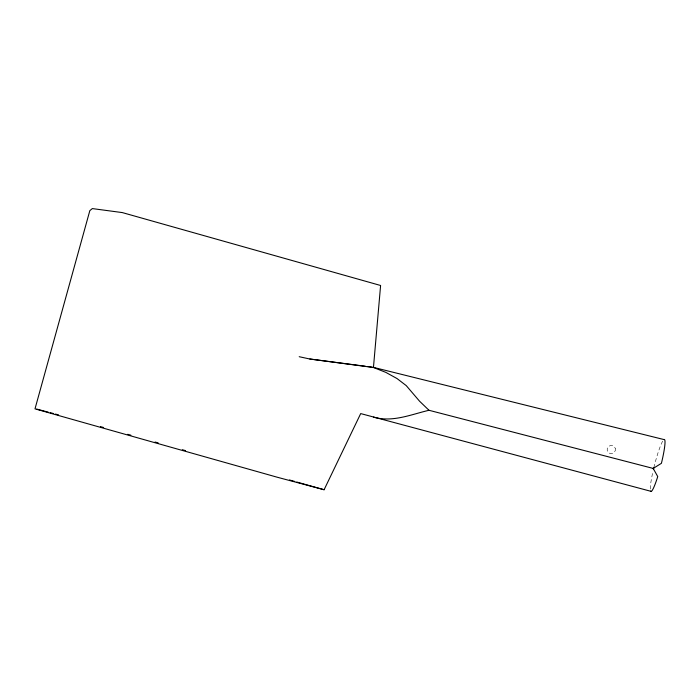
<?xml version="1.0" encoding="UTF-8"?>
<svg xmlns="http://www.w3.org/2000/svg" width="700" height="700" viewBox="0 0 700 700"><rect width="100%" height="100%" fill="white"/><g stroke="black" fill="none" stroke-linecap="round" stroke-linejoin="round"><path stroke-width="0.53" stroke-dasharray="3.5 2.62" d="M650.274 489.02A26.854 3.141 -75.5 0 1 652.96 471.494M653.852 467.653A26.854 3.141 -75.5 0 1 662.76 441M615.326 448.438L615.291 450.529L614.224 452.436L612.36 453.556L610.199 453.582L608.326 452.524L607.241 450.642L607.233 448.455L608.344 446.644L610.242 445.594L612.413 445.585L614.276 446.626L615.326 448.438"/><path stroke-width="1.05" d="M650.554 491.094A26.854 3.141 -75.5 0 0 657.746 476.569L653.188 468.431L428.986 410.279L419.554 401.196L406.236 385.604L397.014 378.551L385.822 372.374L373.45 367.5L380.599 285.486L122.29 212.581L92.312 208.582L89.828 210.656L35 408.861L277.165 477.207L324.1 489.738L360.701 413.586L651.315 491.418M653.188 468.431L661.413 463.321A26.854 3.141 -75.5 0 0 663.959 439.556L372.767 367.203M428.986 410.279C410.751 414.566 392.473 422.625 373.45 417.104M309.838 359.004L365.304 366.231M367.43 366.511L371.7 367.071M373.45 367.5L309.864 359.021L299.206 356.711M36.846 409.106L48.212 412.142M50.286 412.694L53.384 413.516M55.449 414.076L58.546 414.899M100.441 426.615L103.591 427.499M127.741 434.315L130.891 435.207M155.041 442.024L158.191 442.908M182.341 449.724L185.491 450.616M289.45 479.955L294.7 481.442M296.8 482.029L324.1 489.738M653.398 469.577A26.854 3.141 -75.5 0 1 653.852 467.653"/></g></svg>
